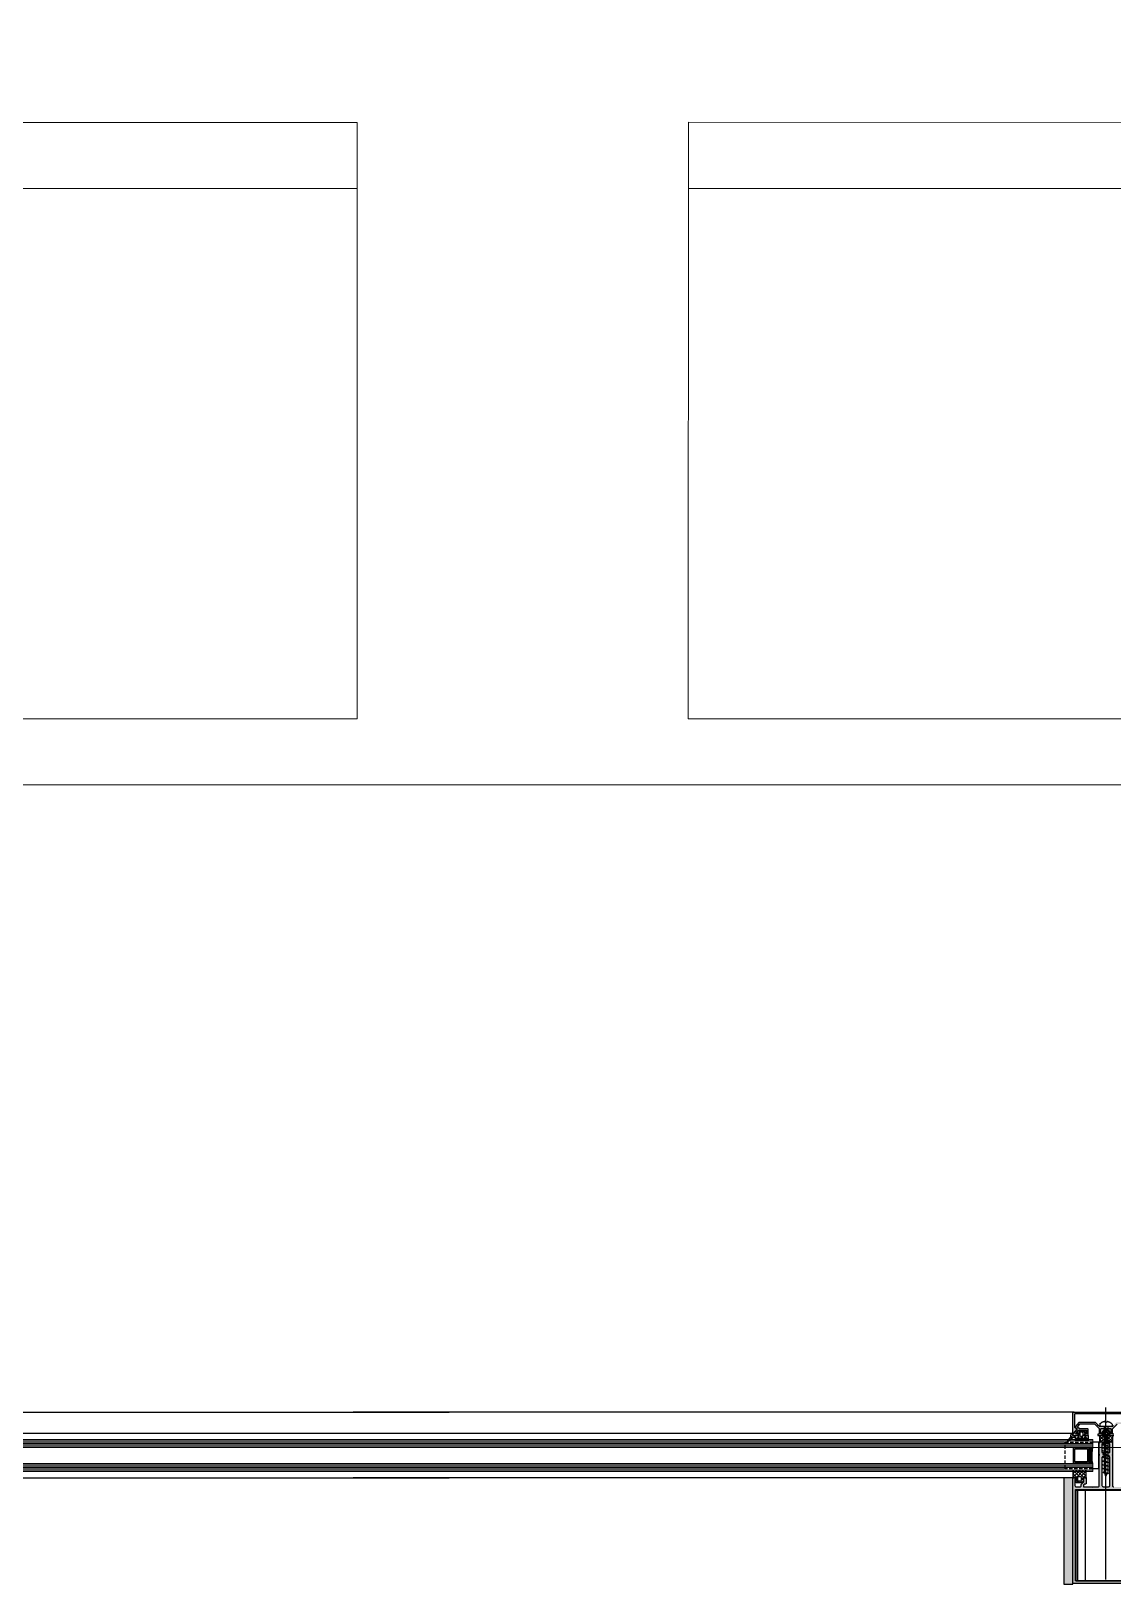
# Model space of a CAD drawing. Header units: millimetres. Extents: x 809 to 8159, y 33 to 4533.
# Drawn here: x 3502.7 to 3584.4, y 3467.1 to 3584.2 of the extents above; entities that cross this region are included whole.
import ezdxf

# ---------------------------------------------------------------- set-up
doc = ezdxf.new("R2010")
doc.units = ezdxf.units.MM
doc.linetypes.add('DASHDOT', pattern=[25.4, 12.7, -6.35, 0, -6.35])
doc.linetypes.add('HIDDEN', pattern=[0.375, 0.25, -0.125])
for name, color, linetype in [('1', 3, 'Continuous'), ('11', 11, 'Continuous'), ('3', 11, 'Continuous'), ('5', 11, 'Continuous'), ('EKSEN', 11, 'Continuous'), ('FITILLER', 240, 'Continuous'), ('GORUNUS-TARAMA', 11, 'Continuous')]:
    doc.layers.add(name, color=color, linetype=linetype)
doc.layers.add('cam', color=5, linetype='Continuous', lineweight=0)
doc.layers.add('TEFRİŞ', color=130, linetype='Continuous', lineweight=0)

# ---------------------------------------------------------------- blocks, each defined once
blk = doc.blocks.new('TABURE')
at = {"layer": 'TEFRİŞ'}
for p, q in [((34528.62, -4739.8), (34573.08, -4732.83)), ((34573.08, -4732.83), (34580.05, -4777.29)), ((34535.59, -4784.26), (34528.62, -4739.8)), ((34579.28, -4772.35), (34534.82, -4779.32)), ((34580.05, -4777.29), (34535.59, -4784.26))]:
    blk.add_line(p, q, dxfattribs=at)
blk = doc.blocks.new('ajsdfxcvzx')
h = blk.add_hatch(color=256)
edge = h.paths.add_edge_path()
edge.add_arc((35542.11, -5111.43), 0.05, 0, 90)
edge.add_line((35542.11, -5111.38), (35537.47, -5111.38))
edge.add_arc((35537.47, -5111.43), 0.05, 90, 180)
edge.add_line((35537.42, -5111.43), (35537.42, -5112.38))
edge.add_line((35537.42, -5112.38), (35537.56, -5112.49))
edge.add_arc((35537.52, -5112.53), 0.05, -40, 50, ccw=False)
edge.add_line((35537.56, -5112.56), (35537.33, -5112.84))
edge.add_arc((35537.31, -5112.83), 0.02, 180, 320, ccw=False)
edge.add_line((35537.29, -5112.83), (35537.29, -5111.3))
edge.add_arc((35537.34, -5111.3), 0.05, 90, 180, ccw=False)
edge.add_line((35537.34, -5111.25), (35542.24, -5111.25))
edge.add_arc((35542.24, -5111.3), 0.05, 0, 90, ccw=False)
edge.add_line((35542.29, -5111.3), (35542.29, -5112.83))
edge.add_arc((35542.27, -5112.83), 0.02, -140, 0, ccw=False)
edge.add_line((35542.26, -5112.84), (35542.03, -5112.56))
edge.add_arc((35542.06, -5112.53), 0.05, 130, 220, ccw=False)
edge.add_line((35542.03, -5112.49), (35542.16, -5112.38))
edge.add_line((35542.16, -5112.38), (35542.16, -5111.43))
h = blk.add_hatch(color=256)
edge = h.paths.add_edge_path()
edge.add_line((35541.27, -5112.62), (35541.87, -5112.62))
edge.add_line((35541.87, -5112.62), (35542.11, -5112.9))
edge.add_line((35542.11, -5112.9), (35541.9, -5112.9))
edge.add_line((35541.9, -5112.9), (35541.9, -5112.97))
edge.add_arc((35541.95, -5112.97), 0.05, 180, 270)
edge.add_line((35541.95, -5113.02), (35542.29, -5113.02))
edge.add_line((35542.29, -5113.02), (35542.29, -5112.92))
edge.add_line((35542.29, -5112.92), (35541.99, -5112.56))
edge.add_arc((35542.03, -5112.53), 0.05, 130, 220, ccw=False)
edge.add_line((35542, -5112.49), (35542.09, -5112.41))
edge.add_arc((35542.05, -5112.38), 0.05, 310, 400)
edge.add_line((35542.09, -5112.34), (35541.84, -5112.04))
edge.add_arc((35541.8, -5112.07), 0.05, 40, 90)
edge.add_line((35541.8, -5112.02), (35540.62, -5112.02))
edge.add_arc((35540.62, -5112.07), 0.05, 90, 135)
edge.add_line((35540.58, -5112.04), (35540.41, -5112.21))
edge.add_line((35540.41, -5112.21), (35540.41, -5112.26))
edge.add_line((35540.41, -5112.26), (35540.36, -5112.26))
edge.add_line((35540.36, -5112.26), (35540.31, -5112.31))
edge.add_arc((35540.27, -5112.28), 0.05, 270, 315, ccw=False)
edge.add_line((35540.27, -5112.33), (35539.32, -5112.33))
edge.add_arc((35539.32, -5112.28), 0.05, 225, 270, ccw=False)
edge.add_line((35539.28, -5112.31), (35539.22, -5112.26))
edge.add_line((35539.22, -5112.26), (35539.18, -5112.26))
edge.add_line((35539.18, -5112.26), (35539.18, -5112.21))
edge.add_line((35539.18, -5112.21), (35539.01, -5112.04))
edge.add_arc((35538.97, -5112.07), 0.05, 45, 90)
edge.add_line((35538.97, -5112.02), (35537.79, -5112.02))
edge.add_arc((35537.79, -5112.07), 0.05, 90, 140)
edge.add_line((35537.75, -5112.04), (35537.5, -5112.34))
edge.add_arc((35537.53, -5112.38), 0.05, 140, 230)
edge.add_line((35537.5, -5112.41), (35537.59, -5112.49))
edge.add_arc((35537.56, -5112.53), 0.05, -40, 50, ccw=False)
edge.add_line((35537.6, -5112.56), (35537.3, -5112.92))
edge.add_line((35537.3, -5112.92), (35537.3, -5113.02))
edge.add_line((35537.3, -5113.02), (35537.64, -5113.02))
edge.add_arc((35537.64, -5112.97), 0.05, 270, 360)
edge.add_line((35537.69, -5112.97), (35537.69, -5112.9))
edge.add_line((35537.69, -5112.9), (35537.48, -5112.9))
edge.add_line((35537.48, -5112.9), (35537.72, -5112.62))
edge.add_line((35537.72, -5112.62), (35538.32, -5112.62))
edge.add_line((35538.32, -5112.62), (35538.32, -5112.9))
edge.add_line((35538.32, -5112.9), (35538.19, -5112.9))
edge.add_line((35538.19, -5112.9), (35538.19, -5112.97))
edge.add_arc((35538.24, -5112.97), 0.05, 180, 270)
edge.add_line((35538.24, -5113.02), (35538.44, -5113.02))
edge.add_line((35538.44, -5113.02), (35538.44, -5112.55))
edge.add_arc((35538.39, -5112.55), 0.05, 0, 90)
edge.add_line((35538.39, -5112.5), (35537.81, -5112.5))
edge.add_arc((35537.81, -5112.45), 0.05, 230, 270, ccw=False)
edge.add_line((35537.78, -5112.49), (35537.67, -5112.4))
edge.add_arc((35537.7, -5112.36), 0.05, 140, 230, ccw=False)
edge.add_line((35537.67, -5112.33), (35537.81, -5112.16))
edge.add_arc((35537.85, -5112.19), 0.05, 90, 140, ccw=False)
edge.add_line((35537.85, -5112.14), (35538.92, -5112.14))
edge.add_arc((35538.92, -5112.19), 0.05, 45, 90, ccw=False)
edge.add_line((35538.96, -5112.16), (35539.28, -5112.48))
edge.add_arc((35539.24, -5112.52), 0.05, 0, 45, ccw=False)
edge.add_line((35539.29, -5112.52), (35539.29, -5112.92))
edge.add_line((35539.29, -5112.92), (35539.19, -5112.92))
edge.add_line((35539.19, -5112.92), (35539.19, -5113.02))
edge.add_line((35539.19, -5113.02), (35539.49, -5113.02))
edge.add_arc((35539.49, -5112.97), 0.05, 270, 360)
edge.add_line((35539.54, -5112.97), (35539.54, -5112.9))
edge.add_line((35539.54, -5112.9), (35539.41, -5112.9))
edge.add_line((35539.41, -5112.9), (35539.41, -5112.53))
edge.add_arc((35539.46, -5112.53), 0.05, 90, 180, ccw=False)
edge.add_line((35539.46, -5112.48), (35540.12, -5112.48))
edge.add_arc((35540.12, -5112.53), 0.05, 0, 90, ccw=False)
edge.add_line((35540.17, -5112.53), (35540.17, -5112.9))
edge.add_line((35540.17, -5112.9), (35540.04, -5112.9))
edge.add_line((35540.04, -5112.9), (35540.04, -5112.97))
edge.add_arc((35540.09, -5112.97), 0.05, 180, 270)
edge.add_line((35540.09, -5113.02), (35540.39, -5113.02))
edge.add_line((35540.39, -5113.02), (35540.39, -5112.92))
edge.add_line((35540.39, -5112.92), (35540.29, -5112.92))
edge.add_line((35540.29, -5112.92), (35540.29, -5112.52))
edge.add_arc((35540.34, -5112.52), 0.05, 135, 180, ccw=False)
edge.add_line((35540.31, -5112.48), (35540.63, -5112.16))
edge.add_arc((35540.67, -5112.19), 0.05, 90, 135, ccw=False)
edge.add_line((35540.67, -5112.14), (35541.74, -5112.14))
edge.add_arc((35541.74, -5112.19), 0.05, 40, 90, ccw=False)
edge.add_line((35541.78, -5112.16), (35541.92, -5112.33))
edge.add_arc((35541.89, -5112.36), 0.05, -50, 40, ccw=False)
edge.add_line((35541.92, -5112.4), (35541.81, -5112.49))
edge.add_arc((35541.78, -5112.45), 0.05, 270, 310, ccw=False)
edge.add_line((35541.78, -5112.5), (35541.2, -5112.5))
edge.add_arc((35541.2, -5112.55), 0.05, 90, 180)
edge.add_line((35541.15, -5112.55), (35541.15, -5113.02))
edge.add_line((35541.15, -5113.02), (35541.35, -5113.02))
edge.add_arc((35541.35, -5112.97), 0.05, 270, 360)
edge.add_line((35541.4, -5112.97), (35541.4, -5112.9))
edge.add_line((35541.4, -5112.9), (35541.27, -5112.9))
edge.add_line((35541.27, -5112.9), (35541.27, -5112.62))
h = blk.add_hatch(color=256)
edge = h.paths.add_edge_path()
edge.add_line((35537.54, -5116.24), (35537.54, -5116.31))
edge.add_line((35537.54, -5116.31), (35537.45, -5116.31))
edge.add_line((35537.45, -5116.31), (35537.45, -5116.79))
edge.add_arc((35537.55, -5116.79), 0.1, -180, -90)
edge.add_line((35537.55, -5116.89), (35537.83, -5116.89))
edge.add_arc((35537.83, -5116.79), 0.1, -90, 0)
edge.add_line((35537.93, -5116.79), (35537.93, -5116.71))
edge.add_arc((35537.98, -5116.71), 0.05, 135, 180, ccw=False)
edge.add_line((35537.95, -5116.68), (35538.12, -5116.51))
edge.add_arc((35538.08, -5116.47), 0.05, -45, 0)
edge.add_line((35538.13, -5116.47), (35538.13, -5116.31))
edge.add_line((35538.13, -5116.31), (35538.04, -5116.31))
edge.add_line((35538.04, -5116.31), (35538.04, -5116.24))
edge.add_arc((35538.09, -5116.24), 0.05, -270, -180, ccw=False)
edge.add_line((35538.09, -5116.19), (35538.29, -5116.19))
edge.add_line((35538.29, -5116.19), (35538.29, -5116.63))
edge.add_arc((35538.24, -5116.63), 0.05, -90, 0, ccw=False)
edge.add_line((35538.24, -5116.68), (35538.18, -5116.68))
edge.add_arc((35538.18, -5116.73), 0.05, 90, 135)
edge.add_line((35538.14, -5116.7), (35538.11, -5116.73))
edge.add_arc((35538.14, -5116.76), 0.05, 135, 180)
edge.add_line((35538.09, -5116.76), (35538.09, -5116.84))
edge.add_arc((35538.14, -5116.84), 0.05, -180, -90)
edge.add_line((35538.14, -5116.89), (35538.39, -5116.89))
edge.add_line((35538.39, -5116.89), (35538.76, -5116.89))
edge.add_line((35538.76, -5116.89), (35538.79, -5116.92))
edge.add_line((35538.79, -5116.92), (35538.82, -5116.89))
edge.add_line((35538.82, -5116.89), (35539.19, -5116.89))
edge.add_arc((35539.2, -5116.8), 0.0919, -95.0705, 0.955)
edge.add_line((35539.29, -5116.8), (35539.29, -5114.52))
edge.add_arc((35539.29, -5114.5), 0.02, -90, 90)
edge.add_line((35539.29, -5114.48), (35539.29, -5114.46))
edge.add_arc((35539.29, -5114.44), 0.02, -90, 90)
edge.add_line((35539.29, -5114.42), (35539.29, -5113.49))
edge.add_line((35539.29, -5113.49), (35539.43, -5113.49))
edge.add_arc((35539.43, -5113.55), 0.06, 0, 90, ccw=False)
edge.add_line((35539.49, -5113.55), (35539.56, -5113.55))
edge.add_arc((35539.56, -5113.58), 0.03, 0, 90, ccw=False)
edge.add_line((35539.59, -5113.58), (35539.59, -5113.62))
edge.add_arc((35539.56, -5113.62), 0.03, -90, 0, ccw=False)
edge.add_line((35539.56, -5113.65), (35539.49, -5113.65))
edge.add_line((35539.49, -5113.65), (35539.49, -5114.29))
edge.add_line((35539.49, -5114.29), (35539.74, -5114.29))
edge.add_line((35539.74, -5114.29), (35539.79, -5114.34))
edge.add_line((35539.79, -5114.34), (35539.84, -5114.29))
edge.add_line((35539.84, -5114.29), (35540.09, -5114.29))
edge.add_line((35540.09, -5114.29), (35540.09, -5113.65))
edge.add_line((35540.09, -5113.65), (35540.02, -5113.65))
edge.add_arc((35540.02, -5113.62), 0.03, -180, -90, ccw=False)
edge.add_line((35539.99, -5113.62), (35539.99, -5113.58))
edge.add_arc((35540.02, -5113.58), 0.03, -270, -180, ccw=False)
edge.add_line((35540.02, -5113.55), (35540.09, -5113.55))
edge.add_arc((35540.15, -5113.55), 0.06, 90, 180, ccw=False)
edge.add_line((35540.15, -5113.49), (35540.29, -5113.49))
edge.add_line((35540.29, -5113.49), (35540.29, -5114.42))
edge.add_arc((35540.29, -5114.44), 0.02, 90, 270)
edge.add_line((35540.29, -5114.46), (35540.29, -5114.48))
edge.add_arc((35540.29, -5114.5), 0.02, 90, 270)
edge.add_line((35540.29, -5114.52), (35540.29, -5116.8))
edge.add_arc((35540.39, -5116.8), 0.0919, 179.045, 275.0705)
edge.add_line((35540.39, -5116.89), (35540.76, -5116.89))
edge.add_line((35540.76, -5116.89), (35540.79, -5116.92))
edge.add_line((35540.79, -5116.92), (35540.82, -5116.89))
edge.add_line((35540.82, -5116.89), (35541.19, -5116.89))
edge.add_line((35541.19, -5116.89), (35541.44, -5116.89))
edge.add_arc((35541.44, -5116.84), 0.05, -90, 0)
edge.add_line((35541.49, -5116.84), (35541.49, -5116.76))
edge.add_arc((35541.44, -5116.76), 0.05, 0, 45)
edge.add_line((35541.48, -5116.73), (35541.45, -5116.7))
edge.add_arc((35541.41, -5116.73), 0.05, 45, 90)
edge.add_line((35541.41, -5116.68), (35541.34, -5116.68))
edge.add_arc((35541.34, -5116.63), 0.05, -180, -90, ccw=False)
edge.add_line((35541.29, -5116.63), (35541.29, -5116.19))
edge.add_line((35541.29, -5116.19), (35541.49, -5116.19))
edge.add_arc((35541.49, -5116.24), 0.05, 0, 90, ccw=False)
edge.add_line((35541.54, -5116.24), (35541.54, -5116.31))
edge.add_line((35541.54, -5116.31), (35541.45, -5116.31))
edge.add_line((35541.45, -5116.31), (35541.45, -5116.47))
edge.add_arc((35541.5, -5116.47), 0.05, 180, 225)
edge.add_line((35541.47, -5116.51), (35541.64, -5116.68))
edge.add_arc((35541.6, -5116.71), 0.05, 0, 45, ccw=False)
edge.add_line((35541.65, -5116.71), (35541.65, -5116.79))
edge.add_arc((35541.75, -5116.79), 0.1, -180, -90)
edge.add_line((35541.75, -5116.89), (35542.03, -5116.89))
edge.add_arc((35542.03, -5116.79), 0.1, -90, 0)
edge.add_line((35542.13, -5116.79), (35542.13, -5116.31))
edge.add_line((35542.13, -5116.31), (35542.04, -5116.31))
edge.add_line((35542.04, -5116.31), (35542.04, -5116.24))
edge.add_arc((35542.09, -5116.24), 0.05, -270, -180, ccw=False)
edge.add_line((35542.09, -5116.19), (35542.29, -5116.19))
edge.add_line((35542.29, -5116.19), (35542.29, -5124.18))
edge.add_line((35542.29, -5124.18), (35537.29, -5124.18))
edge.add_line((35537.29, -5124.18), (35537.29, -5116.19))
edge.add_line((35537.29, -5116.19), (35537.49, -5116.19))
edge.add_arc((35537.49, -5116.24), 0.05, 0, 90, ccw=False)
h.paths.add_polyline_path([(35542.09, -5117.08), (35542.09, -5123.98), (35537.49, -5123.98), (35537.49, -5117.08), (35539.79, -5117.08)], flags=16)
edge = h.paths.add_edge_path(flags=16)
edge.add_arc((35539.59, -5114.68), 0.1, 90, 180)
edge.add_line((35539.49, -5114.68), (35539.49, -5116.78))
edge.add_arc((35539.59, -5116.78), 0.1, -180, -90)
edge.add_line((35539.59, -5116.88), (35539.99, -5116.88))
edge.add_arc((35539.99, -5116.78), 0.1, -90, 0)
edge.add_line((35540.09, -5116.78), (35540.09, -5114.68))
edge.add_arc((35539.99, -5114.68), 0.1, 0, 90)
edge.add_line((35539.99, -5114.58), (35539.59, -5114.58))
h = blk.add_hatch()
h.set_pattern_fill('NET', color=256, angle=-90, style=0)
h.set_pattern_definition([(270, (35546.25236, -5172.36346), (-0.125, 2e-17), []), (180, (35546.25236, -5172.36346), (1e-17, 0.125), [])])
h.paths.add_polyline_path([(35538.5, -5113.94), (35538.5, -5115.1), (35538.8, -5115.1), (35538.76, -5114.91), (35538.74, -5114.67), (35538.74, -5114.41), (35538.77, -5114.08), (35538.79, -5113.94)])
at = {"layer": 'FITILLER'}
h = blk.add_hatch(dxfattribs=at)
h.set_pattern_fill('NET', color=256, scale=1.5, angle=-45, style=0)
h.set_pattern_definition([(315, (35554.2826, -5098.60583), (0.1325825, 0.1325825), []), (45, (35554.2826, -5098.60583), (-0.1325825, 0.1325825), [])])
edge = h.paths.add_edge_path(flags=16)
edge.add_arc((35537.91, -5112.85), 0.1, 90, 180)
edge.add_line((35537.81, -5112.85), (35537.81, -5112.97))
edge.add_arc((35537.91, -5112.97), 0.1, 180, 270)
edge.add_line((35537.91, -5113.07), (35537.96, -5113.07))
edge.add_arc((35537.96, -5112.97), 0.1, 270, 360)
edge.add_line((35538.06, -5112.97), (35538.06, -5112.85))
edge.add_arc((35537.96, -5112.85), 0.1, 0, 90)
edge.add_line((35537.96, -5112.75), (35537.91, -5112.75))
edge = h.paths.add_edge_path()
edge.add_arc((35536.95, -5113.01), 0.2, 319.7669, 350)
edge.add_line((35537.15, -5113.04), (35537.17, -5112.91))
edge.add_arc((35537.22, -5112.92), 0.05, 105, 170, ccw=False)
edge.add_line((35537.21, -5112.87), (35537.28, -5112.85))
edge.add_line((35537.28, -5112.85), (35537.28, -5113.02))
edge.add_line((35537.28, -5113.02), (35537.66, -5113.02))
edge.add_arc((35537.66, -5112.97), 0.05, 270, 360)
edge.add_line((35537.71, -5112.97), (35537.71, -5112.85))
edge.add_line((35537.71, -5112.85), (35537.61, -5112.85))
edge.add_line((35537.61, -5112.85), (35537.61, -5112.8))
edge.add_line((35537.61, -5112.8), (35537.69, -5112.67))
edge.add_arc((35537.73, -5112.7), 0.05, 90, 150, ccw=False)
edge.add_line((35537.73, -5112.65), (35538.14, -5112.65))
edge.add_arc((35538.14, -5112.7), 0.05, 30, 90, ccw=False)
edge.add_line((35538.19, -5112.67), (35538.26, -5112.8))
edge.add_line((35538.26, -5112.8), (35538.26, -5112.85))
edge.add_line((35538.26, -5112.85), (35538.16, -5112.85))
edge.add_line((35538.16, -5112.85), (35538.16, -5112.97))
edge.add_arc((35538.21, -5112.97), 0.05, 180, 270)
edge.add_line((35538.21, -5113.02), (35538.44, -5113.02))
edge.add_line((35538.44, -5113.02), (35538.44, -5113.37))
edge.add_line((35538.44, -5113.37), (35538.29, -5113.37))
edge.add_line((35538.29, -5113.37), (35538.29, -5113.22))
edge.add_arc((35538.24, -5113.22), 0.05, 360, 450)
edge.add_line((35538.24, -5113.17), (35538.22, -5113.17))
edge.add_arc((35538.22, -5113.22), 0.05, 90, 180)
edge.add_line((35538.17, -5113.22), (35538.17, -5113.37))
edge.add_line((35538.17, -5113.37), (35538.02, -5113.37))
edge.add_line((35538.02, -5113.37), (35538.02, -5113.22))
edge.add_arc((35537.97, -5113.22), 0.05, 360, 450)
edge.add_line((35537.97, -5113.17), (35537.95, -5113.17))
edge.add_arc((35537.95, -5113.22), 0.05, 90, 180)
edge.add_line((35537.9, -5113.22), (35537.9, -5113.37))
edge.add_line((35537.9, -5113.37), (35537.75, -5113.37))
edge.add_line((35537.75, -5113.37), (35537.75, -5113.22))
edge.add_arc((35537.7, -5113.22), 0.05, 0, 90)
edge.add_line((35537.7, -5113.17), (35537.68, -5113.17))
edge.add_arc((35537.68, -5113.22), 0.05, 90, 180)
edge.add_line((35537.63, -5113.22), (35537.63, -5113.37))
edge.add_line((35537.63, -5113.37), (35537.48, -5113.37))
edge.add_line((35537.48, -5113.37), (35537.48, -5113.22))
edge.add_arc((35537.43, -5113.22), 0.05, 0, 90)
edge.add_line((35537.43, -5113.17), (35537.32, -5113.17))
edge.add_arc((35537.32, -5113.22), 0.05, 90, 130)
edge.add_line((35537.29, -5113.19), (35536.97, -5113.45))
edge.add_arc((35536.93, -5113.42), 0.05, 139.7669, 319.7669, ccw=False)
edge.add_line((35536.89, -5113.39), (35537.11, -5113.14))
h = blk.add_hatch(dxfattribs=at)
h.set_pattern_fill('NET', color=256, scale=1.5, angle=-45, style=0)
h.set_pattern_definition([(315, (35617.82659, -5094.71168), (0.1325825, 0.1325825), []), (45, (35617.82659, -5094.71168), (-0.1325825, 0.1325825), [])])
edge = h.paths.add_edge_path(flags=16)
edge.add_arc((35539.77, -5113.02), 0.1, 180, 270, ccw=False)
edge.add_line((35539.67, -5113.02), (35539.67, -5112.86))
edge.add_arc((35539.77, -5112.86), 0.1, 90, 180, ccw=False)
edge.add_line((35539.77, -5112.76), (35539.82, -5112.76))
edge.add_arc((35539.82, -5112.86), 0.1, 0, 90, ccw=False)
edge.add_line((35539.92, -5112.86), (35539.92, -5113.02))
edge.add_arc((35539.82, -5113.02), 0.1, -90, 0, ccw=False)
edge.add_line((35539.82, -5113.12), (35539.77, -5113.12))
edge = h.paths.add_edge_path()
edge.add_line((35539.3, -5113.03), (35539.3, -5113.55))
edge.add_arc((35539.31, -5113.55), 0.01, 180, 315)
edge.add_line((35539.31, -5113.56), (35539.42, -5113.45))
edge.add_arc((35539.43, -5113.45), 0.00893, 45, 135, ccw=False)
edge.add_line((35539.44, -5113.45), (35539.55, -5113.56))
edge.add_arc((35539.55, -5113.55), 0.00893, 225, 315)
edge.add_line((35539.56, -5113.56), (35539.67, -5113.45))
edge.add_arc((35539.67, -5113.45), 0.00893, 45, 135, ccw=False)
edge.add_line((35539.68, -5113.45), (35539.79, -5113.56))
edge.add_arc((35539.8, -5113.55), 0.00893, 225, 315)
edge.add_line((35539.8, -5113.56), (35539.91, -5113.45))
edge.add_arc((35539.92, -5113.45), 0.00893, 45, 135, ccw=False)
edge.add_line((35539.92, -5113.45), (35540.03, -5113.56))
edge.add_arc((35540.04, -5113.55), 0.00893, 225, 315)
edge.add_line((35540.05, -5113.56), (35540.15, -5113.45))
edge.add_arc((35540.16, -5113.45), 0.00893, 45, 135, ccw=False)
edge.add_line((35540.17, -5113.45), (35540.28, -5113.56))
edge.add_arc((35540.29, -5113.55), 0.01, 225, 360)
edge.add_line((35540.3, -5113.55), (35540.3, -5113.03))
edge.add_line((35540.3, -5113.03), (35540.07, -5113.03))
edge.add_arc((35540.07, -5112.98), 0.05, 180, 270, ccw=False)
edge.add_line((35540.02, -5112.98), (35540.02, -5112.86))
edge.add_line((35540.02, -5112.86), (35540.12, -5112.86))
edge.add_line((35540.12, -5112.86), (35540.12, -5112.81))
edge.add_line((35540.12, -5112.81), (35540.05, -5112.68))
edge.add_arc((35540, -5112.71), 0.05, 30, 90)
edge.add_line((35540, -5112.66), (35539.59, -5112.66))
edge.add_arc((35539.59, -5112.71), 0.05, 90, 150)
edge.add_line((35539.55, -5112.68), (35539.47, -5112.81))
edge.add_line((35539.47, -5112.81), (35539.47, -5112.86))
edge.add_line((35539.47, -5112.86), (35539.57, -5112.86))
edge.add_line((35539.57, -5112.86), (35539.57, -5112.98))
edge.add_arc((35539.52, -5112.98), 0.05, 270, 360, ccw=False)
edge.add_line((35539.52, -5113.03), (35539.3, -5113.03))
h = blk.add_hatch(dxfattribs=at)
h.set_pattern_fill('NET', color=256, scale=1.5, angle=-45, style=0)
h.set_pattern_definition([(315, (35550.04107, -5102.58182), (0.1325825, 0.1325825), []), (45, (35550.04107, -5102.58182), (-0.1325825, 0.1325825), [])])
edge = h.paths.add_edge_path(flags=16)
edge.add_arc((35537.82, -5116.21), 0.1, 0, 90, ccw=False)
edge.add_line((35537.92, -5116.21), (35537.92, -5116.37))
edge.add_arc((35537.82, -5116.37), 0.1, -90, 0, ccw=False)
edge.add_line((35537.82, -5116.47), (35537.77, -5116.47))
edge.add_arc((35537.77, -5116.37), 0.1, 180, 270, ccw=False)
edge.add_line((35537.67, -5116.37), (35537.67, -5116.21))
edge.add_arc((35537.77, -5116.21), 0.1, 90, 180, ccw=False)
edge.add_line((35537.77, -5116.11), (35537.82, -5116.11))
edge = h.paths.add_edge_path()
edge.add_line((35538.29, -5116.2), (35538.29, -5115.68))
edge.add_arc((35538.28, -5115.68), 0.01, 360, 495)
edge.add_line((35538.28, -5115.67), (35538.17, -5115.78))
edge.add_arc((35538.16, -5115.78), 0.00893, 225, 315, ccw=False)
edge.add_line((35538.15, -5115.78), (35538.04, -5115.67))
edge.add_arc((35538.04, -5115.68), 0.00893, 45, 135)
edge.add_line((35538.03, -5115.67), (35537.92, -5115.78))
edge.add_arc((35537.92, -5115.78), 0.00893, 225, 315, ccw=False)
edge.add_line((35537.91, -5115.78), (35537.8, -5115.67))
edge.add_arc((35537.79, -5115.68), 0.00893, 45, 135)
edge.add_line((35537.79, -5115.67), (35537.68, -5115.78))
edge.add_arc((35537.67, -5115.78), 0.00893, 225, 315, ccw=False)
edge.add_line((35537.67, -5115.78), (35537.56, -5115.67))
edge.add_arc((35537.55, -5115.68), 0.00893, 45, 135)
edge.add_line((35537.54, -5115.67), (35537.43, -5115.78))
edge.add_arc((35537.43, -5115.78), 0.00893, 225, 315, ccw=False)
edge.add_line((35537.42, -5115.78), (35537.31, -5115.67))
edge.add_arc((35537.3, -5115.68), 0.01, 45, 180)
edge.add_line((35537.29, -5115.68), (35537.29, -5116.2))
edge.add_line((35537.29, -5116.2), (35537.52, -5116.2))
edge.add_arc((35537.52, -5116.25), 0.05, 0, 90, ccw=False)
edge.add_line((35537.57, -5116.25), (35537.57, -5116.37))
edge.add_line((35537.57, -5116.37), (35537.47, -5116.37))
edge.add_line((35537.47, -5116.37), (35537.47, -5116.42))
edge.add_line((35537.47, -5116.42), (35537.54, -5116.55))
edge.add_arc((35537.59, -5116.52), 0.05, 210, 270)
edge.add_line((35537.59, -5116.57), (35538, -5116.57))
edge.add_arc((35538, -5116.52), 0.05, 270, 330)
edge.add_line((35538.04, -5116.55), (35538.12, -5116.42))
edge.add_line((35538.12, -5116.42), (35538.12, -5116.37))
edge.add_line((35538.12, -5116.37), (35538.02, -5116.37))
edge.add_line((35538.02, -5116.37), (35538.02, -5116.25))
edge.add_arc((35538.07, -5116.25), 0.05, 90, 180, ccw=False)
edge.add_line((35538.07, -5116.2), (35538.29, -5116.2))
h = blk.add_hatch(dxfattribs=at)
h.set_pattern_fill('DOTS', color=256, scale=1.2, angle=-135, style=0)
h.set_pattern_definition([(225, (35678.856256, -5022.02654), (0.026516504, -0.079549513), [0, -0.075])])
h.paths.add_polyline_path([(35537.28, -5116.22), (35536.6, -5116.22), (35536.6, -5124.22), (35537.28, -5124.22)])
at = {"linetype": 'HIDDEN'}
for p, q in [((35536.71, -5113.52), (35538.79, -5113.52)), ((35536.71, -5115.52), (35536.71, -5113.52)), ((35538.77, -5115.52), (35536.71, -5115.52))]:
    blk.add_line(p, q, dxfattribs=at)
blk.add_line((35538.79, -5113.52), (35538.79, -5113.52))
at = {"elevation": 0}
for points in [[(35542.16, -5111.43, 0.414214), (35542.11, -5111.38), (35537.47, -5111.38, 0.414214), (35537.42, -5111.43), (35537.42, -5112.38), (35537.56, -5112.49, -0.414214), (35537.56, -5112.56), (35537.33, -5112.84, -0.700208), (35537.29, -5112.83), (35537.29, -5111.3, -0.414214), (35537.34, -5111.25), (35542.24, -5111.25, -0.414214), (35542.29, -5111.3), (35542.29, -5112.83, -0.700208), (35542.26, -5112.84), (35542.03, -5112.56, -0.414214), (35542.03, -5112.49), (35542.16, -5112.38)], [(35539.59, -5114.58, 0.414214), (35539.49, -5114.68), (35539.49, -5116.78, 0.414214), (35539.59, -5116.88), (35539.99, -5116.88, 0.414214), (35540.09, -5116.78), (35540.09, -5114.68, 0.414214), (35539.99, -5114.58)]]:
    blk.add_lwpolyline(points, format="xyb", close=True, dxfattribs=at)
for points in [[(35540.36, -5112.26), (35540.31, -5112.31, -0.198912), (35540.27, -5112.33), (35539.32, -5112.33, -0.198912), (35539.28, -5112.31), (35539.22, -5112.26), (35539.18, -5112.26), (35539.18, -5112.21), (35539.01, -5112.04, 0.198912), (35538.97, -5112.02), (35537.79, -5112.02, 0.221695), (35537.75, -5112.04), (35537.5, -5112.34, 0.414214), (35537.5, -5112.41), (35537.59, -5112.49, -0.414214), (35537.6, -5112.56), (35537.3, -5112.92), (35537.3, -5113.02), (35537.64, -5113.02, 0.414214), (35537.69, -5112.97), (35537.69, -5112.9), (35537.48, -5112.9), (35537.72, -5112.62), (35538.32, -5112.62), (35538.32, -5112.9), (35538.19, -5112.9), (35538.19, -5112.97, 0.414214), (35538.24, -5113.02), (35538.44, -5113.02), (35538.44, -5112.55, 0.414214), (35538.39, -5112.5), (35537.81, -5112.5, -0.176327), (35537.78, -5112.49), (35537.67, -5112.4, -0.414214), (35537.67, -5112.33), (35537.81, -5112.16, -0.221695), (35537.85, -5112.14), (35538.92, -5112.14, -0.198912), (35538.96, -5112.16), (35539.28, -5112.48, -0.198912), (35539.29, -5112.52), (35539.29, -5112.92), (35539.19, -5112.92), (35539.19, -5113.02), (35539.49, -5113.02, 0.414214), (35539.54, -5112.97), (35539.54, -5112.9), (35539.41, -5112.9), (35539.41, -5112.53, -0.414214), (35539.46, -5112.48), (35540.12, -5112.48, -0.414214), (35540.17, -5112.53), (35540.17, -5112.9), (35540.04, -5112.9), (35540.04, -5112.97, 0.414214), (35540.09, -5113.02), (35540.39, -5113.02)], [(35540.39, -5112.92), (35540.29, -5112.92), (35540.29, -5112.52, -0.198912), (35540.31, -5112.48), (35540.63, -5112.16, -0.198912)], [(35542.29, -5124.18), (35537.29, -5124.18), (35537.29, -5116.19), (35537.49, -5116.19, -0.414214), (35537.54, -5116.24), (35537.54, -5116.31), (35537.45, -5116.31), (35537.45, -5116.79, 0.414214), (35537.55, -5116.89), (35537.83, -5116.89, 0.414214), (35537.93, -5116.79), (35537.93, -5116.71, -0.198912), (35537.95, -5116.68), (35538.12, -5116.51, 0.198912), (35538.13, -5116.47), (35538.13, -5116.31), (35538.04, -5116.31), (35538.04, -5116.24, -0.414214), (35538.09, -5116.19), (35538.29, -5116.19), (35538.29, -5116.63, -0.414214), (35538.24, -5116.68), (35538.18, -5116.68, 0.198912), (35538.14, -5116.7), (35538.11, -5116.73, 0.198912), (35538.09, -5116.76), (35538.09, -5116.84, 0.414214), (35538.14, -5116.89), (35538.39, -5116.89), (35538.76, -5116.89), (35538.79, -5116.92), (35538.82, -5116.89), (35539.19, -5116.89, 0.445362), (35539.29, -5116.8), (35539.29, -5114.52, 1), (35539.29, -5114.48), (35539.29, -5114.46, 1), (35539.29, -5114.42), (35539.29, -5113.49), (35539.43, -5113.49, -0.414214), (35539.49, -5113.55), (35539.56, -5113.55, -0.414214), (35539.59, -5113.58), (35539.59, -5113.62, -0.414214), (35539.56, -5113.65), (35539.49, -5113.65), (35539.49, -5114.29), (35539.74, -5114.29), (35539.79, -5114.34), (35539.84, -5114.29), (35540.09, -5114.29), (35540.09, -5113.65), (35540.02, -5113.65, -0.414214), (35539.99, -5113.62), (35539.99, -5113.58, -0.414214), (35540.02, -5113.55), (35540.09, -5113.55, -0.414214), (35540.15, -5113.49), (35540.29, -5113.49), (35540.29, -5114.42, 1), (35540.29, -5114.46), (35540.29, -5114.48, 1), (35540.29, -5114.52), (35540.29, -5116.8, 0.445362), (35540.39, -5116.89)]]:
    blk.add_lwpolyline(points, format="xyb", dxfattribs=at)
for points in [[(35538.49, -5113.92), (35538.49, -5115.1), (35537.35, -5115.1), (35537.35, -5113.92)], [(35538.39, -5114.02), (35538.39, -5115), (35537.45, -5115), (35537.45, -5114.02)], [(35538.5, -5113.94), (35538.5, -5115.1), (35538.8, -5115.1), (35538.76, -5114.91), (35538.74, -5114.67), (35538.74, -5114.41), (35538.77, -5114.08), (35538.79, -5113.94)], [(35542.09, -5117.08), (35542.09, -5123.98), (35537.49, -5123.98), (35537.49, -5117.08), (35539.79, -5117.08)]]:
    blk.add_lwpolyline(points, close=True, dxfattribs=at)
at = {"layer": '1', "linetype": 'DASHDOT', "ltscale": 10}
for p, q in [((35539.32, -5112.16), (35539.32, -5112.31)), ((35539.32, -5112.31), (35540.27, -5112.31)), ((35539.55, -5112.51), (35539.65, -5112.47)), ((35539.94, -5112.64), (35539.55, -5112.51)), ((35539.55, -5112.51), (35540.04, -5112.61)), ((35539.65, -5112.31), (35539.65, -5112.47)), ((35539.65, -5112.47), (35540.04, -5112.61)), ((35539.65, -5112.47), (35539.65, -5112.47)), ((35539.65, -5112.54), (35539.65, -5112.67)), ((35539.94, -5112.31), (35539.94, -5112.57)), ((35539.94, -5112.48), (35539.94, -5112.46)), ((35539.94, -5112.48), (35539.94, -5112.46)), ((35539.94, -5112.48), (35539.94, -5112.57)), ((35539.94, -5112.48), (35539.94, -5112.48)), ((35539.94, -5112.48), (35539.94, -5112.48)), ((35540.27, -5112.16), (35540.27, -5112.31)), ((35539.55, -5112.71), (35539.65, -5112.67)), ((35539.55, -5112.71), (35540.04, -5112.81)), ((35539.65, -5112.67), (35540.04, -5112.81)), ((35540.04, -5112.61), (35539.94, -5112.64)), ((35539.94, -5112.64), (35539.94, -5112.77))]:
    blk.add_line(p, q, dxfattribs=at)
for centre, radius, start, end in [((35539.79, -5112.61), 0.653, 98.4072, 136.688), ((35539.79, -5111.87), 0.13, 222.6849, 317.3151), ((35539.79, -5112.61), 0.653, 43.312, 81.5928)]:
    blk.add_arc(centre, radius, start, end, dxfattribs=at)
at = {"layer": '11'}
for p, q in [((35539.94, -5112.84), (35539.55, -5112.71)), ((35539.55, -5112.91), (35539.65, -5112.87)), ((35539.94, -5113.04), (35539.55, -5112.91)), ((35539.55, -5112.91), (35540.04, -5113.01)), ((35539.55, -5113.11), (35539.65, -5113.07)), ((35539.94, -5113.24), (35539.55, -5113.11)), ((35539.55, -5113.11), (35540.04, -5113.21)), ((35539.55, -5113.31), (35539.65, -5113.27)), ((35539.55, -5113.31), (35539.94, -5113.44)), ((35540.04, -5113.41), (35539.55, -5113.31)), ((35539.55, -5113.51), (35539.65, -5113.47)), ((35539.94, -5113.64), (35539.55, -5113.51)), ((35539.94, -5113.64), (35539.55, -5113.51)), ((35539.55, -5113.51), (35540.04, -5113.61)), ((35539.55, -5113.71), (35539.65, -5113.67)), ((35539.94, -5113.84), (35539.55, -5113.71)), ((35539.55, -5113.71), (35540.04, -5113.81)), ((35539.65, -5112.74), (35539.65, -5112.87)), ((35539.65, -5112.87), (35540.04, -5113.01)), ((35539.65, -5112.94), (35539.65, -5113.07)), ((35539.65, -5113.07), (35540.04, -5113.21)), ((35539.65, -5113.14), (35539.65, -5113.27)), ((35539.65, -5113.27), (35540.04, -5113.41)), ((35539.65, -5113.34), (35539.65, -5113.47)), ((35539.65, -5113.47), (35540.04, -5113.61)), ((35539.65, -5113.54), (35539.65, -5113.67)), ((35539.65, -5113.67), (35540.04, -5113.81)), ((35539.65, -5113.74), (35539.65, -5113.9)), ((35540.04, -5112.81), (35539.94, -5112.84)), ((35539.94, -5112.84), (35539.94, -5112.97)), ((35540.04, -5113.01), (35539.94, -5113.04)), ((35539.94, -5113.04), (35539.94, -5113.17)), ((35540.04, -5113.21), (35539.94, -5113.24)), ((35539.94, -5113.24), (35539.94, -5113.37)), ((35539.94, -5113.44), (35540.04, -5113.41)), ((35539.94, -5113.44), (35539.94, -5113.57)), ((35540.04, -5113.61), (35539.94, -5113.64)), ((35539.94, -5113.64), (35539.94, -5113.77)), ((35539.55, -5113.94), (35539.65, -5113.9)), ((35539.55, -5113.94), (35540.04, -5114.04)), ((35539.94, -5114.07), (35539.55, -5113.94)), ((35539.55, -5114.18), (35539.65, -5114.14)), ((35539.94, -5114.31), (35539.55, -5114.18)), ((35539.94, -5114.31), (35539.55, -5114.18)), ((35539.55, -5114.18), (35540.04, -5114.28)), ((35539.55, -5114.42), (35539.65, -5114.38)), ((35539.55, -5114.42), (35540.04, -5114.52)), ((35539.94, -5114.55), (35539.55, -5114.42)), ((35539.94, -5114.55), (35539.55, -5114.42)), ((35539.55, -5114.66), (35539.65, -5114.62)), ((35539.94, -5114.79), (35539.55, -5114.66)), ((35539.94, -5114.79), (35539.55, -5114.66)), ((35539.55, -5114.66), (35540.04, -5114.76)), ((35539.55, -5114.94), (35539.65, -5114.9)), ((35539.65, -5113.9), (35540.04, -5114.04)), ((35539.65, -5113.97), (35539.65, -5114.14)), ((35539.65, -5114.14), (35540.04, -5114.28)), ((35539.65, -5114.21), (35539.65, -5114.38)), ((35539.65, -5114.38), (35540.04, -5114.52)), ((35539.65, -5114.45), (35539.65, -5114.62)), ((35539.65, -5114.62), (35540.04, -5114.76)), ((35539.65, -5114.69), (35539.65, -5114.9)), ((35539.65, -5114.9), (35540.04, -5115.04)), ((35540.04, -5113.81), (35539.94, -5113.84)), ((35539.94, -5113.84), (35539.94, -5114)), ((35540.04, -5114.04), (35539.94, -5114.07)), ((35539.94, -5114.07), (35539.94, -5114.24)), ((35540.04, -5114.28), (35539.94, -5114.31)), ((35539.94, -5114.31), (35539.94, -5114.48)), ((35540.04, -5114.52), (35539.94, -5114.55)), ((35539.94, -5114.55), (35539.94, -5114.72)), ((35540.04, -5114.76), (35539.94, -5114.79)), ((35539.94, -5114.79), (35539.94, -5115.01)), ((35539.55, -5114.94), (35540.04, -5115.04)), ((35539.94, -5115.08), (35539.55, -5114.94)), ((35539.94, -5115.08), (35539.55, -5114.94)), ((35539.55, -5115.23), (35539.65, -5115.19)), ((35539.55, -5115.23), (35540.04, -5115.33)), ((35539.94, -5115.36), (35539.55, -5115.23)), ((35539.94, -5115.36), (35539.55, -5115.23)), ((35539.55, -5115.51), (35539.65, -5115.48)), ((35539.55, -5115.51), (35540.04, -5115.61)), ((35539.94, -5115.65), (35539.55, -5115.51)), ((35539.94, -5115.65), (35539.55, -5115.51)), ((35539.58, -5115.81), (35539.68, -5115.77)), ((35539.58, -5115.81), (35539.98, -5115.88)), ((35539.88, -5115.91), (35539.58, -5115.81)), ((35539.65, -5114.98), (35539.65, -5115.19)), ((35539.65, -5115.19), (35540.04, -5115.33)), ((35539.65, -5115.26), (35539.65, -5115.48)), ((35539.65, -5115.48), (35540.04, -5115.61)), ((35539.65, -5115.55), (35539.65, -5115.7)), ((35539.68, -5115.77), (35539.65, -5115.7)), ((35539.68, -5115.77), (35539.98, -5115.88)), ((35539.79, -5116.11), (35539.7, -5115.85)), ((35539.79, -5116.11), (35539.88, -5115.91)), ((35539.98, -5115.88), (35539.88, -5115.91)), ((35539.91, -5115.85), (35539.93, -5115.8)), ((35540.04, -5115.04), (35539.94, -5115.08)), ((35539.94, -5115.08), (35539.94, -5115.29)), ((35540.04, -5115.33), (35539.94, -5115.36)), ((35539.94, -5115.36), (35539.94, -5115.58)), ((35540.04, -5115.61), (35539.94, -5115.65)), ((35539.94, -5115.65), (35539.94, -5115.8))]:
    blk.add_line(p, q, dxfattribs=at)
for centre, start, end in [((35539.67, -5115.7), 180, 199.1116), ((35539.92, -5115.8), 335.3251, 0)]:
    blk.add_arc(centre, 0.02, start, end, dxfattribs=at)
at = {"layer": '3'}
for p, q in [((35539.25, -5113.52), (35538.79, -5113.52)), ((35539.25, -5115.52), (35539.25, -5113.52)), ((35539.25, -5115.52), (35538.79, -5115.52))]:
    blk.add_line(p, q, dxfattribs=at)
at = {"layer": '5'}
for p, q in [((35378.91, -5111.25), (35490.21, -5111.25)), ((35537.38, -5111.25), (35482.96, -5111.25)), ((35378.91, -5112.84), (35490.21, -5112.84)), ((35378.91, -5112.84), (35537.3, -5112.84)), ((35378.91, -5116.22), (35490.21, -5116.22)), ((35537.29, -5116.22), (35482.96, -5116.22))]:
    blk.add_line(p, q, dxfattribs=at)
at = {"layer": 'cam'}
for p, q in [((35490.21, -5113.32), (35377.41, -5113.32)), ((35490.21, -5113.42), (35377.41, -5113.42)), ((35490.21, -5113.62), (35377.41, -5113.62)), ((35490.21, -5113.72), (35377.41, -5113.72)), ((35490.21, -5113.52), (35379.55, -5113.52)), ((35482.96, -5113.32), (35538.79, -5113.32)), ((35482.96, -5113.42), (35538.79, -5113.42)), ((35482.96, -5113.52), (35536.67, -5113.52)), ((35482.96, -5113.62), (35538.79, -5113.62)), ((35482.96, -5113.72), (35538.79, -5113.72)), ((35538.79, -5113.32), (35538.79, -5113.92)), ((35490.21, -5113.82), (35377.41, -5113.82)), ((35490.21, -5113.92), (35377.41, -5113.92)), ((35482.96, -5113.82), (35538.79, -5113.82)), ((35482.96, -5113.92), (35538.79, -5113.92)), ((35490.21, -5115.12), (35377.41, -5115.12)), ((35490.21, -5115.22), (35377.41, -5115.22)), ((35490.21, -5115.32), (35377.41, -5115.32)), ((35490.21, -5115.42), (35377.41, -5115.42)), ((35490.21, -5115.62), (35377.41, -5115.62)), ((35490.21, -5115.72), (35377.41, -5115.72)), ((35490.21, -5115.52), (35379.56, -5115.52)), ((35482.96, -5115.12), (35538.79, -5115.12)), ((35482.96, -5115.22), (35538.79, -5115.22)), ((35482.96, -5115.32), (35538.79, -5115.32)), ((35482.96, -5115.42), (35538.79, -5115.42)), ((35482.96, -5115.52), (35536.67, -5115.52)), ((35482.96, -5115.62), (35538.79, -5115.62)), ((35482.96, -5115.72), (35538.79, -5115.72)), ((35538.79, -5115.12), (35538.79, -5115.72))]:
    blk.add_line(p, q, dxfattribs=at)
at = {"layer": 'EKSEN', "linetype": 'DASHDOT', "ltscale": 5}
blk.add_line((35539.79, -5123.89), (35539.79, -5110.89), dxfattribs=at)
at = {"layer": 'FITILLER', "elevation": 0}
for points in [[(35537.11, -5113.14, 0.132688), (35537.15, -5113.04), (35537.17, -5112.91, -0.291473), (35537.21, -5112.87), (35537.28, -5112.85), (35537.28, -5113.02), (35537.66, -5113.02, 0.414214), (35537.71, -5112.97), (35537.71, -5112.85), (35537.61, -5112.85), (35537.61, -5112.8), (35537.69, -5112.67, -0.267949), (35537.73, -5112.65), (35538.14, -5112.65, -0.267949), (35538.19, -5112.67), (35538.26, -5112.8), (35538.26, -5112.85), (35538.16, -5112.85), (35538.16, -5112.97, 0.414214), (35538.21, -5113.02), (35538.44, -5113.02), (35538.44, -5113.37), (35538.29, -5113.37), (35538.29, -5113.22, 0.414214), (35538.24, -5113.17), (35538.22, -5113.17, 0.414214), (35538.17, -5113.22), (35538.17, -5113.37), (35538.02, -5113.37), (35538.02, -5113.22, 0.414214), (35537.97, -5113.17), (35537.95, -5113.17, 0.414214), (35537.9, -5113.22), (35537.9, -5113.37), (35537.75, -5113.37), (35537.75, -5113.22, 0.414214), (35537.7, -5113.17), (35537.68, -5113.17, 0.414214), (35537.63, -5113.22), (35537.63, -5113.37), (35537.48, -5113.37), (35537.48, -5113.22, 0.414214), (35537.43, -5113.17), (35537.32, -5113.17, 0.176327), (35537.29, -5113.19), (35536.97, -5113.45, -1), (35536.89, -5113.39)], [(35537.91, -5112.75, 0.414214), (35537.81, -5112.85), (35537.81, -5112.97, 0.414214), (35537.91, -5113.07), (35537.96, -5113.07, 0.414214), (35538.06, -5112.97), (35538.06, -5112.85, 0.414214), (35537.96, -5112.75)], [(35539.3, -5113.03), (35539.3, -5113.55, 0.668179), (35539.31, -5113.56), (35539.42, -5113.45, -0.414214), (35539.44, -5113.45), (35539.55, -5113.56, 0.414214), (35539.56, -5113.56), (35539.67, -5113.45, -0.414214), (35539.68, -5113.45), (35539.79, -5113.56, 0.414214), (35539.8, -5113.56), (35539.91, -5113.45, -0.414214), (35539.92, -5113.45), (35540.03, -5113.56, 0.414214), (35540.05, -5113.56), (35540.15, -5113.45, -0.414214), (35540.17, -5113.45), (35540.28, -5113.56, 0.668179), (35540.3, -5113.55), (35540.3, -5113.03), (35540.07, -5113.03, -0.414214), (35540.02, -5112.98), (35540.02, -5112.86), (35540.12, -5112.86), (35540.12, -5112.81), (35540.05, -5112.68, 0.267949), (35540, -5112.66), (35539.59, -5112.66, 0.267949), (35539.55, -5112.68), (35539.47, -5112.81), (35539.47, -5112.86), (35539.57, -5112.86), (35539.57, -5112.98, -0.414214), (35539.52, -5113.03)], [(35539.77, -5113.12, -0.414214), (35539.67, -5113.02), (35539.67, -5112.86, -0.414214), (35539.77, -5112.76), (35539.82, -5112.76, -0.414214), (35539.92, -5112.86), (35539.92, -5113.02, -0.414214), (35539.82, -5113.12)], [(35538.29, -5116.2), (35538.29, -5115.68, 0.668179), (35538.28, -5115.67), (35538.17, -5115.78, -0.414214), (35538.15, -5115.78), (35538.04, -5115.67, 0.414214), (35538.03, -5115.67), (35537.92, -5115.78, -0.414214), (35537.91, -5115.78), (35537.8, -5115.67, 0.414214), (35537.79, -5115.67), (35537.68, -5115.78, -0.414214), (35537.67, -5115.78), (35537.56, -5115.67, 0.414214), (35537.54, -5115.67), (35537.43, -5115.78, -0.414214), (35537.42, -5115.78), (35537.31, -5115.67, 0.668179), (35537.29, -5115.68), (35537.29, -5116.2), (35537.52, -5116.2, -0.414214), (35537.57, -5116.25), (35537.57, -5116.37), (35537.47, -5116.37), (35537.47, -5116.42), (35537.54, -5116.55, 0.267949), (35537.59, -5116.57), (35538, -5116.57, 0.267949), (35538.04, -5116.55), (35538.12, -5116.42), (35538.12, -5116.37), (35538.02, -5116.37), (35538.02, -5116.25, -0.414214), (35538.07, -5116.2)], [(35537.82, -5116.11, -0.414214), (35537.92, -5116.21), (35537.92, -5116.37, -0.414214), (35537.82, -5116.47), (35537.77, -5116.47, -0.414214), (35537.67, -5116.37), (35537.67, -5116.21, -0.414214), (35537.77, -5116.11)]]:
    blk.add_lwpolyline(points, format="xyb", close=True, dxfattribs=at)
blk.add_lwpolyline([(35537.28, -5116.22), (35536.6, -5116.22), (35536.6, -5124.22), (35537.28, -5124.22)], close=True, dxfattribs=at)
at = {"layer": 'GORUNUS-TARAMA'}
for p, q in [((35537.51, -5117.14), (35537.51, -5123.98)), ((35537.51, -5117.14), (35542.08, -5117.14)), ((35537.65, -5117.14), (35537.65, -5123.98)), ((35538.21, -5117.14), (35538.21, -5123.98)), ((35537.51, -5123.98), (35542.08, -5123.98))]:
    blk.add_line(p, q, dxfattribs=at)

msp = doc.modelspace()

# ---------------------------------------------------------------- linework, layer by layer
at = {"layer": 'TEFRİŞ', "elevation": 0}
msp.add_lwpolyline([(3141.83, 3527.35), (3141.83, 3477.35), (3911.83, 3477.35), (3911.83, 3527.35)], close=True, dxfattribs=at)

# ---------------------------------------------------------------- block references
at = {"layer": 'GORUNUS-TARAMA'}
msp.add_blockref('ajsdfxcvzx', (-31955.96, 8591.27), dxfattribs=at)
at = {"layer": 'TEFRİŞ', "rotation": 171.0863108917131}
for p in [(36904.5, -6500.3), (36974.5, -6500.3)]:
    msp.add_blockref('TABURE', p, dxfattribs=at)

doc.saveas('drawing.dxf')
